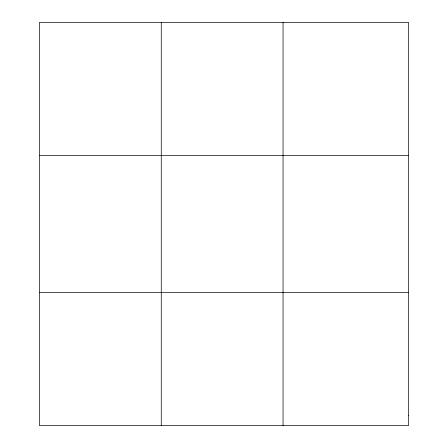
<?xml version="1.0" encoding="UTF-8"?>
<svg xmlns="http://www.w3.org/2000/svg" width="448" height="448" viewBox="0 0 448 448"><rect width="100%" height="100%" fill="white"/><g stroke="black" fill="none" stroke-linecap="round" stroke-linejoin="round"><path stroke-width="0.67" d="M161.263 425.6L161.263 22.4M283.046 425.6L283.046 22.4M39.486 155.456L408.514 155.456M39.486 292.544L408.514 292.544M408.514 415.363L408.514 425.6L39.486 425.6L39.486 22.4L408.514 22.4L408.514 415.363"/></g></svg>
